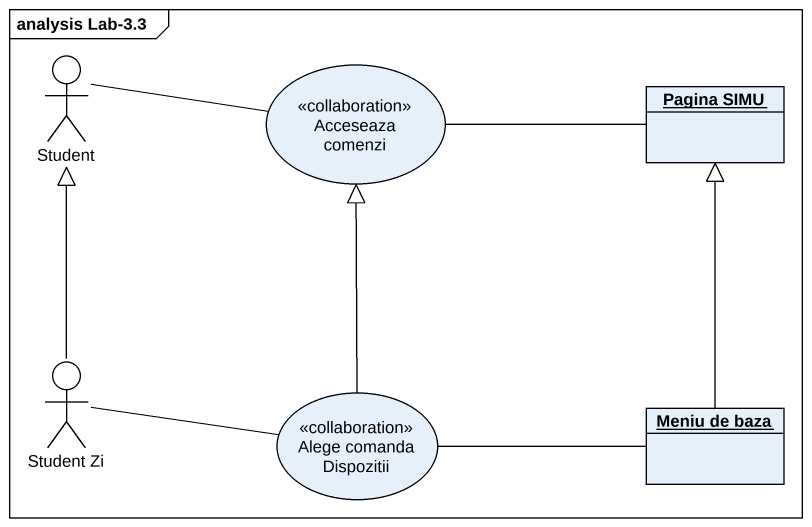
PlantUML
@startuml
mainframe analysis Lab-3.3
allowmixing
hide circle
hide empty members
actor Student
usecase "Acceseaza comenzi" as Acceseaza_comenzi <<collaboration>>
object "Pagina SIMU" as Pagina_SIMU
actor "Student Zi" as Student_Zi
usecase "Alege comanda Dispozitii" as Alege_comanda_Dispozitii <<collaboration>>
object "Meniu de baza" as Meniu_de_baza
Student -right- Acceseaza_comenzi
Pagina_SIMU -left- Acceseaza_comenzi
Student_Zi -up-|> Student
Alege_comanda_Dispozitii -up-|> Acceseaza_comenzi
Alege_comanda_Dispozitii -left- Student_Zi
Alege_comanda_Dispozitii -right- Meniu_de_baza
Meniu_de_baza -up-|> Pagina_SIMU
@enduml
